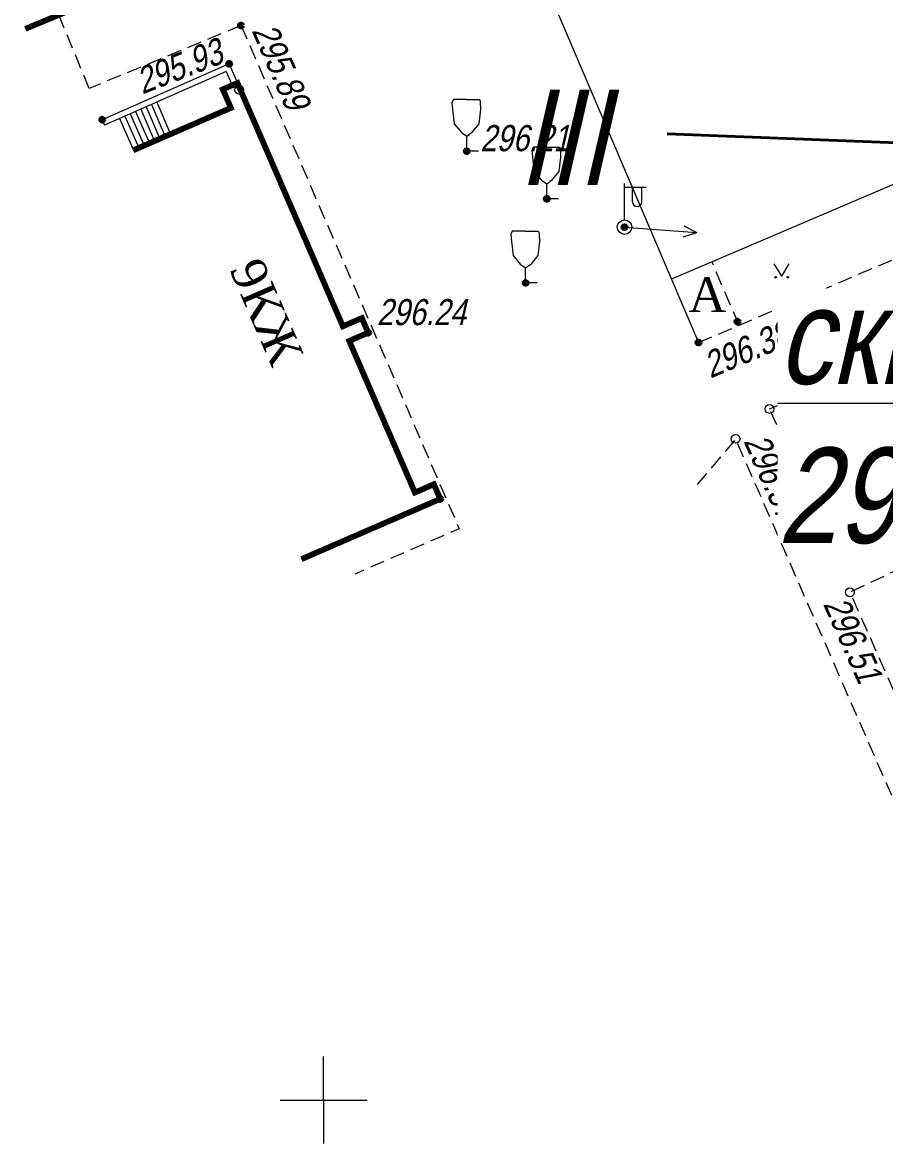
# Model space of a CAD drawing. Header units: metres. Extents: x 5191936 to 10384803, y 4968698 to 9938221.
# Drawn here: x 5192389.6 to 5192419.39, y 4968798.5 to 4968837.17 of the extents above; entities that cross this region are included whole.
import ezdxf

# ---------------------------------------------------------------- set-up
doc = ezdxf.new("R2010")
doc.units = ezdxf.units.M
doc.linetypes.add('COMMUN', pattern=[6, 5, -1])
doc.linetypes.add('DASHED', pattern=[0.75, 0.5, -0.25])
doc.layers.get('0').update_dxf_attribs({"lineweight": 18})
for name, color, linetype, lineweight in [('51472300', 7, 'Continuous', 18), ('71133200', 7, 'Continuous', 18), ('Commun', 7, 'Continuous', 18), ('GEO_POINTS', 7, 'Continuous', 18), ('Grid', 7, 'Continuous', 18), ('Otm', 7, 'Continuous', 18), ('Sit', 7, 'Continuous', 18), ('Text', 7, 'Continuous', 18), ('Us_znak', 7, 'Continuous', 18), ('Рамка и сетка', 7, 'Continuous', 18)]:
    doc.layers.add(name, color=color, linetype=linetype, lineweight=lineweight)
doc.layers.add('R_Поверхность1_CNT-MIN', color=7, linetype='Continuous')
doc.styles.add('eskd', font='ESKD1.shx', dxfattribs={"width": 1.2, "oblique": 15})
doc.styles.get("Standard").update_dxf_attribs({"font": 'arial.ttf', "width": 0.8, "oblique": 13, "height": 0.9})
doc.styles.add('style1', font='times.ttf', dxfattribs={"height": 1})

# ---------------------------------------------------------------- blocks, each defined once
blk = doc.blocks.new('GAZON')
at = {"layer": 'Us_znak', "linetype": 'COMMUN', "lineweight": -2}
for points in [[(-0.233, -0.041, 1), (-0.183, -0.041, 1)], [(0.183, -0.041, 1), (0.233, -0.041, 1)]]:
    blk.add_hatch(color=0, dxfattribs=at).paths.add_polyline_path(points)
at = {"layer": 'Us_znak', "color": 0, "linetype": 'COMMUN', "lineweight": -2}
for points in [[(0, 0), (-0.26, 0.427)], [(0, 0), (0.26, 0.427)]]:
    blk.add_lwpolyline(points, dxfattribs=at)
for centre in [(-0.208, -0.041), (0.208, -0.041)]:
    blk.add_circle(centre, 0.025, dxfattribs=at)
blk = doc.blocks.new('71133200')
for p, q in [((-0.924145, 3.560442), (-1.024145, 3.360442)), ((-1.024145, 3.360442), (-0.977382, 2.864397)), ((-0.024145, 3.560442), (-0.924145, 3.560442)), ((-0.024145, 3.560442), (0.875855, 3.560442)), ((0.875855, 3.560442), (0.958164, 3.395824)), ((0.975974, 2.864397), (0.958164, 3.395824)), ((-0.977382, 2.864397), (-0.861899, 1.88241)), ((0.861899, 1.88241), (0.975974, 2.864397)), ((-0.861899, 1.88241), (-0.374616, 1.28565)), ((0.401375, 1.321765), (0.861899, 1.88241)), ((-0.374616, 1.28565), (0, 1.039723)), ((0, 1.039723), (0.401375, 1.321765)), ((0, 0), (0, 1.039723)), ((0.8, 0), (0, 0))]:
    blk.add_line(p, q)
at = {"style": 'eskd', "oblique": 14.99997778}
blk.add_attdef('Z', (1.873004, -0.239356), '', height=2, dxfattribs=at)
blk = doc.blocks.new('51472300')
for p, q in [((0, 0.5), (0, 3)), ((0, 2.75), (1.5, 2.75)), ((0.538, 1.74), (0.538, 2.75)), ((1.2, 1.74), (1.2, 2.75))]:
    blk.add_line(p, q)
at = {"color": 7}
for radius in [0.5, 0.05]:
    blk.add_circle((0, 0), radius, dxfattribs=at)
blk.add_arc((0.869, 1.752), 0.331, 182.15673, 357.84327)
at = {"oblique": 15}
blk.add_attdef('Z', (1.021, -1.366), '', height=2, dxfattribs=at)
blk = doc.blocks.new('NAPR')
at = {"layer": 'Us_znak', "color": 0, "linetype": 'Continuous', "lineweight": -2}
for p in [(-0.191, 2.038), (0.189, 2.037)]:
    blk.add_line(p, (0, 2.5), dxfattribs=at)
blk.add_lwpolyline([(0, 0), (0, 2.5)], dxfattribs=at)
blk = doc.blocks.new('GRID')
at = {"layer": 'Grid', "color": 104}
blk.add_line((-1.5, 0), (1.5, 0), dxfattribs=at)
for points in [[(0, 0), (0, 1.5)], [(0, 0), (0, -1.5)]]:
    blk.add_lwpolyline(points, dxfattribs=at)

msp = doc.modelspace()

# ---------------------------------------------------------------- linework, layer by layer
at = {"layer": 'Commun', "color": 106, "linetype": 'COMMUN', "ltscale": 0.7, "const_width": 0.2, "elevation": 295.736, "flags": 128}
msp.add_lwpolyline([(5192422.811, 4968850.687), (5192389.705, 4968836.944)], dxfattribs=at)
at = {"layer": 'GEO_POINTS', "color": 1}
for points, elevation in [([(5192397.087, 4968834.838), (5192397.087, 4968834.838)], 312.658), ([(5192415.384, 4968823.834), (5192415.384, 4968823.834)], 296.421), ([(5192414.218, 4968822.803), (5192414.218, 4968822.803)], 296.371), ([(5192418.162, 4968817.511), (5192418.162, 4968817.511)], 296.513)]:
    msp.add_lwpolyline(points, dxfattribs=dict(at, elevation=elevation))
at = {"layer": 'GEO_POINTS', "lineweight": 60}
for centre in [(5192397.15, 4968837.06, 295.888), (5192396.738, 4968835.738, 295.925), (5192392.36, 4968833.81, 295.775), (5192404.939, 4968832.727, 296.206), (5192407.701, 4968831.083, 295.746), (5192410.384, 4968830.105, 296.361), (5192406.97, 4968828.182, 295.693), (5192414.28, 4968826.848, 296.412), (5192401.537, 4968826.465, 296.242), (5192412.936, 4968826.125, 296.382), (5192404.023, 4968820.732, 295.594)]:
    msp.add_circle(centre, 0.06, dxfattribs=at)
at = {"layer": 'GEO_POINTS', "color": 1}
for centre in [(5192397.087, 4968834.838, 312.658), (5192415.384, 4968823.834, 296.421), (5192414.218, 4968822.803, 296.371), (5192418.162, 4968817.511, 296.513)]:
    msp.add_circle(centre, 0.15, dxfattribs=at)
at = {"layer": 'R_Поверхность1_CNT-MIN', "color": 32, "elevation": 296.5}
msp.add_lwpolyline([(5192424.529, 4968825.606), (5192424.101, 4968825.342), (5192422.312, 4968824.036), (5192420.585, 4968822.593), (5192419.075, 4968821.135), (5192418.45, 4968820.439), (5192418.183, 4968820.096)], dxfattribs=at)
at = {"layer": 'Sit', "elevation": 295.281, "flags": 128}
msp.add_lwpolyline([(5192400.752, 4968843.48, -0.297881), (5192406.832, 4968840.429), (5192412.936, 4968826.125)], format="xyb", dxfattribs=at)
at = {"layer": 'Sit', "linetype": 'DASHED', "flags": 128}
for points, elevation in [([(5192391.912, 4968834.889), (5192390.005, 4968839.49)], 295.775), ([(5192397.15, 4968837.06), (5192391.912, 4968834.889)], 295.888), ([(5192397.15, 4968837.06), (5192404.677, 4968819.703), (5192401.072, 4968818.14)], 295.888), ([(5192412.936, 4968826.125), (5192423.942, 4968830.818)], 295.281), ([(5192414.335, 4968826.721), (5192413.404, 4968828.903)], 296.412), ([(5192415.384, 4968823.834), (5192423.785, 4968827.257), (5192425.499, 4968823.45), (5192417.276, 4968819.681), (5192415.384, 4968823.834)], 296.421), ([(5192422.618, 4968803.629), (5192414.218, 4968822.803), (5192412.891, 4968821.227)], 296.733), ([(5192421.363, 4968819.023), (5192418.162, 4968817.511), (5192420.457, 4968812.351), (5192422.212, 4968813.21), (5192422.725, 4968815.821), (5192421.363, 4968819.023)], 296.551)]:
    msp.add_lwpolyline(points, dxfattribs=dict(at, elevation=elevation))
at = {"layer": 'Sit', "flags": 128}
for points, elevation in [([(5192396.738, 4968835.738), (5192392.36, 4968833.81)], 295.925), ([(5192396.738, 4968835.738), (5192397.026, 4968835.076)], 295.925), ([(5192396.635, 4968835.474), (5192392.44, 4968833.627)], 295.925), ([(5192396.635, 4968835.474), (5192396.842, 4968834.996)], 295.925), ([(5192394.243, 4968834.412), (5192394.718, 4968833.314)], 295.775), ([(5192393.325, 4968834.014), (5192393.801, 4968832.917)], 295.775), ([(5192393.509, 4968834.093), (5192393.985, 4968832.996)], 295.775), ([(5192393.692, 4968834.173), (5192394.168, 4968833.076)], 295.775), ([(5192393.876, 4968834.253), (5192394.351, 4968833.155)], 295.775), ([(5192394.059, 4968834.332), (5192394.535, 4968833.235)], 295.775), ([(5192392.36, 4968833.81), (5192392.44, 4968833.627)], 295.775), ([(5192392.958, 4968833.855), (5192393.434, 4968832.757)], 295.775), ([(5192393.142, 4968833.934), (5192393.618, 4968832.837)], 295.775), ([(5192422.923, 4968832.966), (5192412.006, 4968828.306)], 295.885)]:
    msp.add_lwpolyline(points, dxfattribs=dict(at, elevation=elevation))
at = {"layer": 'Sit', "const_width": 0.2, "elevation": 295.775, "flags": 128}
msp.add_lwpolyline([(5192393.425, 4968832.753), (5192396.799, 4968834.217), (5192396.521, 4968834.857), (5192397.026, 4968835.076), (5192400.664, 4968826.686), (5192401.319, 4968826.969), (5192401.537, 4968826.465), (5192400.883, 4968826.181), (5192403.15, 4968820.953), (5192403.805, 4968821.237), (5192404.023, 4968820.732), (5192399.234, 4968818.655)], dxfattribs=at)

# ---------------------------------------------------------------- block references
at = {"layer": '51472300', "color": 7, "xscale": 0.5, "yscale": 0.5, "zscale": 0.5}
msp.add_blockref('51472300', (5192410.384, 4968830.105, 296.361), dxfattribs=at)
at = {"layer": '71133200', "color": 7, "xscale": 0.5, "yscale": 0.5, "zscale": 0.5}
for p in [(5192404.939, 4968832.727, 296.206), (5192407.701, 4968831.083, 295.746), (5192406.97, 4968828.182, 295.693)]:
    msp.add_blockref('71133200', p, dxfattribs=at)
at = {"layer": 'Grid', "color": 7, "linetype": 'Continuous'}
msp.add_blockref('GRID', (5192400, 4968800), dxfattribs=at)
at = {"layer": 'Sit', "color": 7, "linetype": 'Continuous', "rotation": 265.7738551728125}
msp.add_blockref('NAPR', (5192410.384, 4968830.105, 296.361), dxfattribs=at)
at = {"layer": 'Sit', "color": 7, "linetype": 'Continuous'}
msp.add_blockref('GAZON', (5192415.808, 4968828.417), dxfattribs=at)
at = {"layer": 'Sit'}
msp.add_blockref('GAZON', (5192418.73, 4968822.39), dxfattribs=at)

# ---------------------------------------------------------------- texts
at = {"color": 1, "lineweight": 20, "insert": (5192406.718, 4968840.34, 295.888), "char_height": 3.2921, "attachment_point": 1}
msp.add_mtext_dynamic_manual_height_columns('\\PIII', width=4.01403, gutter_width=12.5, heights=[0], dxfattribs=at)
at = {"layer": 'GEO_POINTS', "oblique": 13, "width": 0.8}
for s, rotation, p in [('296.42', 22.1678, (5192415.761, 4968824.319, 296.421)), ('296.37', 293.6588, (5192414.482, 4968822.727, 296.371)), ('296.51', 293.9794, (5192417.225, 4968817.11, 296.513))]:
    msp.add_text(s, height=0.9, rotation=rotation, dxfattribs=at).set_placement(p)
at = {"layer": 'Otm', "oblique": 13, "width": 0.8}
for s, rotation, p in [('295.89', 293.444, (5192397.508, 4968836.888, 295.888)), ('295.93', 21.2621, (5192393.74, 4968834.676, 295.925)), ('296.38', 23.0947, (5192413.344, 4968824.877, 296.382))]:
    msp.add_text(s, height=0.9, rotation=rotation, dxfattribs=at).set_placement(p)
for s, p in [('296.21', (5192405.406, 4968832.725, 296.206)), ('296.24', (5192401.837, 4968826.725, 296.242))]:
    msp.add_text(s, height=0.9, dxfattribs=at).set_placement(p)
at = {"layer": 'Text', "color": 7, "style": 'style1'}
msp.add_text('9КЖ', height=1.2, rotation=293.4217, dxfattribs=at).set_placement((5192396.737, 4968828.666, -285.654))
at = {"layer": 'Text', "style": 'style1'}
msp.add_text('А', height=1.2, dxfattribs=at).set_placement((5192412.587, 4968827.174))

# ---------------------------------------------------------------- next in the draw order: texts
at = {"color": 1, "lineweight": 20, "insert": (5192415.664, 4968827.99), "char_height": 3.2921, "attachment_point": 1, "bg_fill": 3, "box_fill_scale": 1, "bg_fill_color": 256, "bg_fill_transparency": 0}
msp.add_mtext_dynamic_manual_height_columns('{\\Lскв.1}\\P296,30', width=4.01403, gutter_width=12.5, heights=[0], dxfattribs=at)

# ---------------------------------------------------------------- next in the draw order: linework, layer by layer
at = {"layer": 'Рамка и сетка', "color": 1, "lineweight": 40}
msp.add_line((5192588.623, 4968826.471), (5192411.85, 4968833.324, 296.309), dxfattribs=at)

doc.saveas('drawing.dxf')
